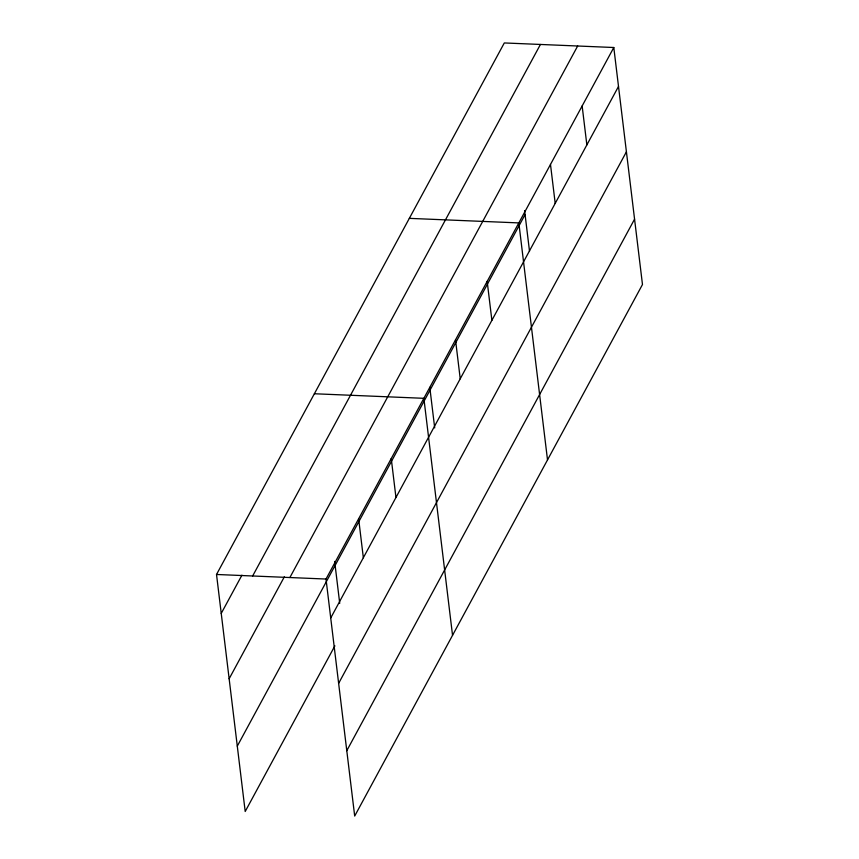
<?xml version="1.0" encoding="UTF-8"?>
<svg xmlns="http://www.w3.org/2000/svg" width="859" height="859" viewBox="0 0 859 859"><rect width="100%" height="100%" fill="white"/><g stroke="black" fill="none" stroke-linecap="round" stroke-linejoin="round"><path stroke-width="1.29" d="M334.892 645.828L245.202 811.487L216.522 574.478L504.308 42.95L613.798 47.513L642.478 284.522L354.692 816.05L326.012 579.041L613.798 47.513M221.225 613.423L241.927 575.186M252.653 575.981L540.44 44.453M229.138 678.782L284.34 576.84M289.88 577.538L577.667 46.01M237.288 746.127L525.074 214.6M330.726 617.975L618.512 86.448M338.639 683.345L626.426 151.807M346.789 750.691L634.576 219.152M409.335 218.358L518.836 222.91L547.516 459.919M314.362 393.755L423.863 398.318L452.543 635.327M216.522 574.478L326.012 579.041M582.144 105.979L586.858 144.913M550.49 164.445L555.204 203.379M524.602 210.638L529.509 251.204M487.171 281.387L491.885 320.321M455.517 339.853L460.231 378.787M429.79 387.355L434.697 427.911M391.242 458.556L395.956 497.501M358.632 518.804L363.346 557.738M334.656 561.442L339.724 603.319"/></g></svg>
